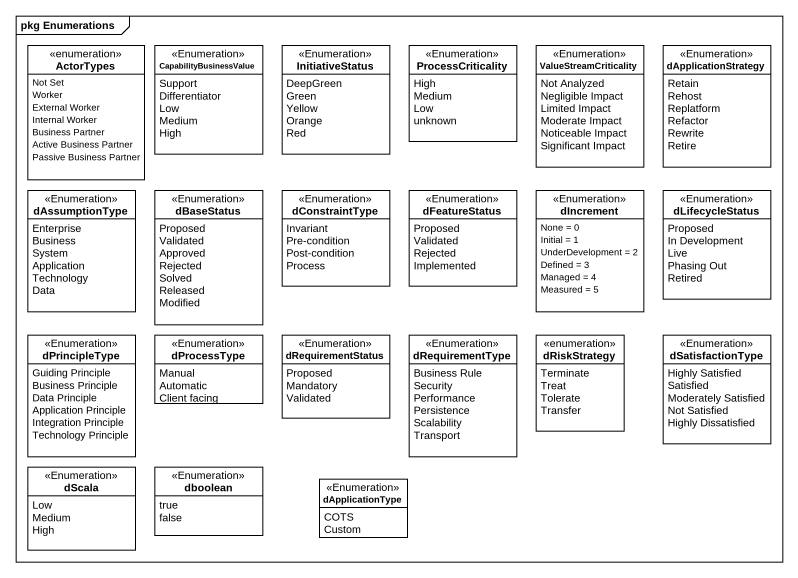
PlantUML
@startuml
mainframe pkg Enumerations
hide circle
hide empty members
enum ActorTypes {
  Not Set
  Worker
  External Worker
  Internal Worker
  Business Partner
  Active Business Partner
  Passive Business Partner
}
enum CapabilityBusinessValue <<Enumeration>> {
  Support
  Differentiator
  Low
  Medium
  High
}
enum InitiativeStatus <<Enumeration>> {
  DeepGreen
  Green
  Yellow
  Orange
  Red
}
enum ProcessCriticality <<Enumeration>> {
  High
  Medium
  Low
  unknown
}
enum ValueStreamCriticality <<Enumeration>> {
  Not Analyzed
  Negligible Impact
  Limited Impact
  Moderate Impact
  Noticeable Impact
  Significant Impact
}
enum dApplicationStrategy <<Enumeration>> {
  Retain
  Rehost
  Replatform
  Refactor
  Rewrite
  Retire
}
enum dAssumptionType <<Enumeration>> {
  Enterprise
  Business
  System
  Application
  Technology
  Data
}
enum dBaseStatus <<Enumeration>> {
  Proposed
  Validated
  Approved
  Rejected
  Solved
  Released
  Modified
}
enum dConstraintType <<Enumeration>> {
  Invariant
  Pre-condition
  Post-condition
  Process
}
enum dFeatureStatus <<Enumeration>> {
  Proposed
  Validated
  Rejected
  Implemented
}
enum dIncrement <<Enumeration>> {
  None = 0
  Initial = 1
  UnderDevelopment = 2
  Defined = 3
  Managed = 4
  Measured = 5
}
enum dLifecycleStatus <<Enumeration>> {
  Proposed
  In Development
  Live
  Phasing Out
  Retired
}
enum dPrincipleType <<Enumeration>> {
  Guiding Principle
  Business Principle
  Data Principle
  Application Principle
  Integration Principle
  Technology Principle
}
enum dProcessType <<Enumeration>> {
  Manual
  Automatic
  Client facing
}
enum dRequirementStatus <<Enumeration>> {
  Proposed
  Mandatory
  Validated
}
enum dRequirementType <<Enumeration>> {
  Business Rule
  Security
  Performance
  Persistence
  Scalability
  Transport
}
enum dRiskStrategy {
  Terminate
  Treat
  Tolerate
  Transfer
}
enum dSatisfactionType <<Enumeration>> {
  Highly Satisfied
  Satisfied
  Moderately Satisfied
  Not Satisfied
  Highly Dissatisfied
}
enum dScala <<Enumeration>> {
  Low
  Medium
  High
}
enum dboolean <<Enumeration>> {
  true
  false
}
enum dApplicationType <<Enumeration>> {
  COTS
  Custom
}
@enduml
